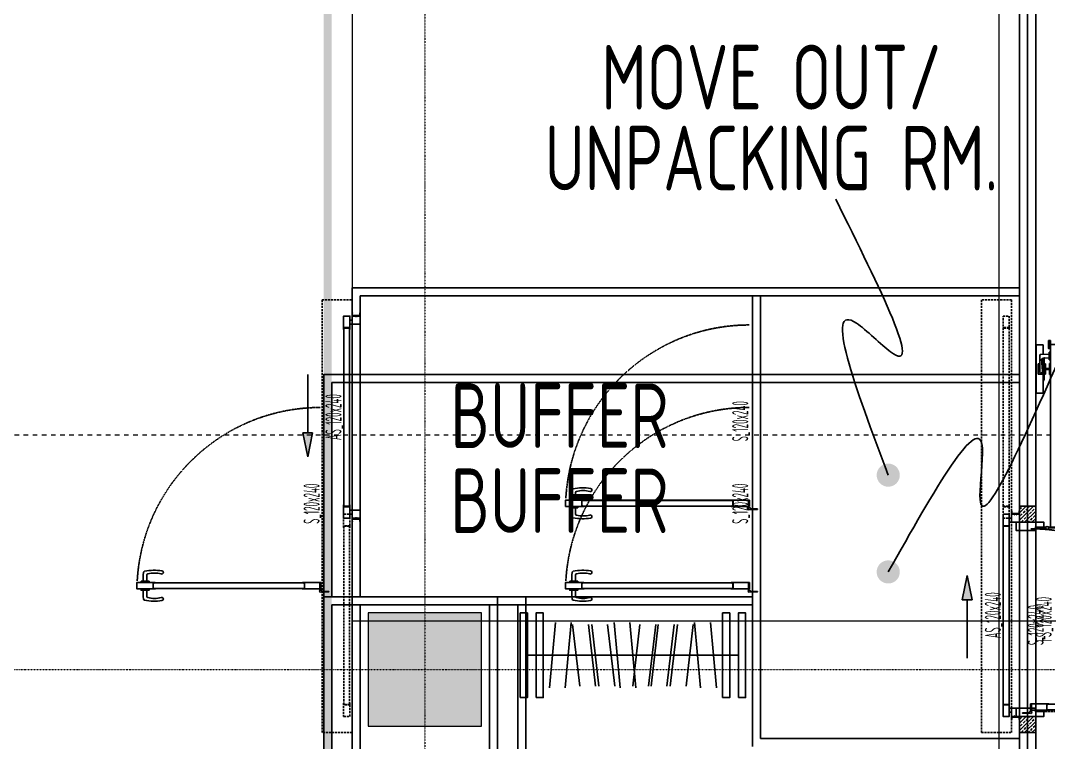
# Model space of a CAD drawing. Extents: x -76427 to 292734, y -42117 to 131250.
# Drawn here: x 232701 to 239054, y 74549 to 79012 of the extents above; entities that cross this region are included whole.
import ezdxf
from ezdxf.enums import TextEntityAlignment as Align

# ---------------------------------------------------------------- set-up
doc = ezdxf.new("R2010")
doc.units = 0
doc.header["$LTSCALE"] = 10
for name, pattern in [('H12PL1$0$HIDDEN', [0.4, 0.3, -0.1]), ('H12PL1$0$JJP_三點線', [0.9, 0.3, -0.15, 0, -0.15, 0, -0.15, 0, -0.15]), ('XFDP10$0$HIDDEN', [0.3, 0.2, -0.1]), ('XFDP10$0$HIDDEN2', [0.1875, 0.125, -0.0625]), ('XFM7P10ICA$0$H12PL1$0$JJP_三點線', [0.9, 0.3, -0.15, 0, -0.15, 0, -0.15, 0, -0.15]), ('XFM7P10ICA$0$H12PL1$0$TAI_虛線', [5.644, 2.822, -2.822]), ('XFM7P10ICA$0$XFDP15$0$HIDDEN', [0.3, 0.2, -0.1]), ('XFM7P10ICA$0$XFDP15$0$HIDDEN2', [0.1875, 0.125, -0.0625])]:
    doc.linetypes.add(name, pattern=pattern)
for name, color, linetype in [('H12PL1$0$A-OBJE-2D', 252, 'Continuous'), ('H12PL1$0$S-COL', 252, 'Continuous'), ('H12PL1$0$S-GRID', 252, 'Continuous'), ('XFDP10$0$A-CR-TXT', 2, 'Continuous'), ('XFDP10$0$A-Door (50K)', 2, 'Continuous'), ('XFDP10$0$A-txt-400', 2, 'Continuous'), ('XFDP10$0$A-W-D-Height Difference', 17, 'XFDP10$0$HIDDEN2'), ('XFDP10$0$A-W-P1S (50K)', 2, 'Continuous'), ('XFDP10$0$A-W-P2D (50K)', 2, 'Continuous'), ('XFDP10$0$A-W-P4S (50K)', 2, 'Continuous'), ('XFDP10$0$B-Eq pattern (Belong to quotation)', 2, 'Continuous'), ('XFM7P10ICA$0$H12PL1$0$A-TEXT-修改說明', 252, 'Continuous'), ('XFM7P10ICA$0$H12PL1$0$Hattch', 252, 'Continuous'), ('XFM7P10ICA$0$H12PL1$0$S-COL', 252, 'Continuous'), ('XFM7P10ICA$0$H12PL1$0$S-GRID', 252, 'Continuous'), ('XFM7P10ICA$0$XFDP15$0$A-CR-TXT', 2, 'Continuous'), ('XFM7P10ICA$0$XFDP15$0$A-Door (50K)', 2, 'Continuous'), ('XFM7P10ICA$0$XFDP15$0$A-Door-Col', 9, 'Continuous'), ('XFM7P10ICA$0$XFDP15$0$A-txt-400', 2, 'Continuous'), ('XFM7P10ICA$0$XFDP15$0$A-W-F2S (50K)', 2, 'Continuous'), ('XFM7P10ICA$0$XFDP15$0$A-W-P1S (50K)', 2, 'Continuous'), ('XFM7P10ICA$0$XFDP15$0$A-W-P2D (50K)', 2, 'Continuous'), ('XFM7P10ICA$0$XFDP15$0$B-Eq pattern (Belong to quotation)', 2, 'Continuous')]:
    doc.layers.add(name, color=color, linetype=linetype)
doc.styles.add('XFDP10$0$AA-TXT', font='isocp.shx', dxfattribs={"width": 0.8, "bigfont": 'china.shx'})
doc.styles.add('XFM7P10ICA$0$XFDP15$0$AA-TXT', font='isocp.shx', dxfattribs={"width": 0.8, "bigfont": 'china.shx'})
doc.styles.add('XFM7P10ICA$0$XFDP15$0$BB-TXT', font='arial.ttf', dxfattribs={"width": 0.8})

# ---------------------------------------------------------------- blocks, each defined once
blk = doc.blocks.new('XFM7P10ICA$0$XFDP15$0$GA2606')
blk.add_lwpolyline([(-13.2, 1), (-13.2, 0), (-15.7, 0), (-16, 0.3), (-16.3, 0), (-19.2, 0, -0.902738), (-19.3, 0.6), (-9.6, 2.6, 0.298217), (-8.7, 2), (-2.5, 2, 0.414214), (-1.5, 3), (-1.5, 18), (-2, 18), (-2, 19.8, -0.668179), (-1.7, 19.9), (0, 18.3), (0, 0), (-0.3, 0), (-2, 0)], format="xyb", close=True)
blk = doc.blocks.new('XFM7P10ICA$0$XFDP15$0$Door-120x000_AS')
at = {"ltscale": 5}
blk.add_hatch(color=256, dxfattribs=at).paths.add_polyline_path([(50.42, 32.86), (50.42, 26.86), (35.42, 29.86)])
for p, q in [((35.42, 29.86), (50.42, 32.86)), ((50.42, 32.86), (50.42, 26.86)), ((50.42, 26.86), (35.42, 29.86)), ((86.42, 29.86), (50.42, 29.86))]:
    blk.add_line(p, q)
at = {"color": 9, "linetype": 'XFM7P10ICA$0$XFDP15$0$HIDDEN2'}
blk.add_lwpolyline([(-135, 21), (132.5, 21), (132.5, 2.5), (-135, 2.5)], close=True, dxfattribs=at)
at = {"color": 1, "linetype": 'XFM7P10ICA$0$XFDP15$0$HIDDEN2'}
for points in [[(-124.97, 3.82), (-116.74, 3.82, 0.158507), (-116.72, 3.83), (-116.61, 3.91, 0.72636), (-116.63, 3.96), (-116.78, 3.96, 0.414214), (-116.8, 3.94, -0.414214), (-116.82, 3.92), (-117.53, 3.92, -0.414214), (-117.56, 3.95), (-117.56, 4.39, 0.414214), (-117.59, 4.42), (-117.63, 4.42, 0.414214), (-117.66, 4.39), (-117.66, 3.95, -0.414214), (-117.69, 3.92), (-117.85, 3.92, -0.414214), (-117.88, 3.95), (-117.88, 5.73), (-117.91, 5.76), (-117.88, 5.79), (-117.88, 7.57, -0.414214), (-117.85, 7.6), (-117.69, 7.6, -0.414214), (-117.66, 7.57), (-117.66, 7.13, 0.414214), (-117.63, 7.1), (-117.59, 7.1, 0.414214), (-117.56, 7.13), (-117.56, 7.57, -0.414214), (-117.53, 7.6), (-116.82, 7.6, -0.414214), (-116.8, 7.58), (-116.8, 7.58, 0.414214), (-116.78, 7.56), (-116.63, 7.56, 0.72636), (-116.61, 7.61), (-116.72, 7.69, 0.158507), (-116.74, 7.7), (-124.97, 7.7, 0.414214), (-125, 7.67), (-125, 3.85, 0.414214)], [(-0.03, 3.82), (-8.26, 3.82, -0.158507), (-8.28, 3.83), (-8.39, 3.91, -0.72636), (-8.37, 3.96), (-8.22, 3.96, -0.414214), (-8.2, 3.94, 0.414214), (-8.18, 3.92), (-7.47, 3.92, 0.414214), (-7.44, 3.95), (-7.44, 4.39, -0.414214), (-7.41, 4.42), (-7.37, 4.42, -0.414214), (-7.34, 4.39), (-7.34, 3.95, 0.414214), (-7.31, 3.92), (-7.15, 3.92, 0.414214), (-7.12, 3.95), (-7.12, 5.73), (-7.09, 5.76), (-7.12, 5.79), (-7.12, 7.57, 0.414214), (-7.15, 7.6), (-7.31, 7.6, 0.414214), (-7.34, 7.57), (-7.34, 7.13, -0.414214), (-7.37, 7.1), (-7.41, 7.1, -0.414214), (-7.44, 7.13), (-7.44, 7.57, 0.414214), (-7.47, 7.6), (-8.18, 7.6, 0.414214), (-8.2, 7.58), (-8.2, 7.58, -0.414214), (-8.22, 7.56), (-8.37, 7.56, -0.72636), (-8.39, 7.61), (-8.28, 7.69, -0.158507), (-8.26, 7.7), (-0.03, 7.7, -0.414214), (0, 7.67), (0, 3.85, -0.414214)]]:
    blk.add_lwpolyline(points, format="xyb", close=True, dxfattribs=at)
blk.add_lwpolyline([(-117.56, 3.98), (-117.56, 7.55), (-7.44, 7.55), (-7.44, 3.98)], close=True, dxfattribs=at)
for points in [[(-2.47, 3.82), (5.76, 3.82, 0.158507), (5.78, 3.83), (5.89, 3.91, 0.72636), (5.87, 3.96), (5.72, 3.96, 0.414214), (5.7, 3.94, -0.414214), (5.68, 3.92), (4.97, 3.92, -0.414214), (4.94, 3.95), (4.94, 4.39, 0.414214), (4.91, 4.42), (4.87, 4.42, 0.414214), (4.84, 4.39), (4.84, 3.95, -0.414214), (4.81, 3.92), (4.65, 3.92, -0.414214), (4.62, 3.95), (4.62, 5.73), (4.59, 5.76), (4.62, 5.79), (4.62, 7.57, -0.414214), (4.65, 7.6), (4.81, 7.6, -0.414214), (4.84, 7.57), (4.84, 7.13, 0.414214), (4.87, 7.1), (4.91, 7.1, 0.414214), (4.94, 7.13), (4.94, 7.57, -0.414214), (4.97, 7.6), (5.68, 7.6, -0.414214), (5.7, 7.58), (5.7, 7.58, 0.414214), (5.72, 7.56), (5.87, 7.56, 0.72636), (5.89, 7.61), (5.78, 7.69, 0.158507), (5.76, 7.7), (-2.47, 7.7, 0.414214), (-2.5, 7.67), (-2.5, 3.85, 0.414214)], [(122.47, 3.82), (114.24, 3.82, -0.158507), (114.22, 3.83), (114.11, 3.91, -0.72636), (114.13, 3.96), (114.28, 3.96, -0.414214), (114.3, 3.94, 0.414214), (114.32, 3.92), (115.03, 3.92, 0.414214), (115.06, 3.95), (115.06, 4.39, -0.414214), (115.09, 4.42), (115.13, 4.42, -0.414214), (115.16, 4.39), (115.16, 3.95, 0.414214), (115.19, 3.92), (115.35, 3.92, 0.414214), (115.38, 3.95), (115.38, 5.73), (115.41, 5.76), (115.38, 5.79), (115.38, 7.57, 0.414214), (115.35, 7.6), (115.19, 7.6, 0.414214), (115.16, 7.57), (115.16, 7.13, -0.414214), (115.13, 7.1), (115.09, 7.1, -0.414214), (115.06, 7.13), (115.06, 7.57, 0.414214), (115.03, 7.6), (114.32, 7.6, 0.414214), (114.3, 7.58), (114.3, 7.58, -0.414214), (114.28, 7.56), (114.13, 7.56, -0.72636), (114.11, 7.61), (114.22, 7.69, -0.158507), (114.24, 7.7), (122.47, 7.7, -0.414214), (122.5, 7.67), (122.5, 3.85, -0.414214)], [(-2.3, -0.53, 0.070096), (-2.29, -0.53, 0.334236), (-2.2, -0.54, 0.795363), (-2.25, -0.35), (-2.56, -0.35, -0.414214), (-2.66, -0.25), (-2.66, 0.25, -0.414214), (-2.56, 0.35), (-2.25, 0.35, 0.795363), (-2.2, 0.54, 0.334236), (-2.29, 0.53, 0.070096), (-2.3, 0.53, 0.06212), (-2.3, 0.53, -0.357966), (-2.34, 0.5, -0.114149), (-2.34, 0.5), (-2.47, 0.58, 0.520559), (-2.48, 0.57, -0.09816), (-2.49, 0.55, -0.704497), (-2.56, 0.57, 0.231019), (-2.68, 0.76, -0.259663), (-2.72, 0.83), (-2.72, 1.54, 0.250846), (-2.66, 1.61, 0.148829), (-2.66, 1.64), (-2.77, 1.93, 0.835879), (-2.96, 1.9), (-2.96, -1.9, 0.835879), (-2.77, -1.93), (-2.66, -1.64, 0.148829), (-2.66, -1.61, 0.250846), (-2.72, -1.54), (-2.72, -0.83, -0.259663), (-2.68, -0.76, 0.231019), (-2.56, -0.57, -0.704497), (-2.49, -0.55, -0.09816), (-2.48, -0.57, 0.520559), (-2.47, -0.58), (-2.34, -0.5, -0.114149), (-2.34, -0.5, -0.357966), (-2.3, -0.53, 0.06212)], [(122.3, -0.53, -0.070096), (122.29, -0.53, -0.334236), (122.2, -0.54, -0.795363), (122.25, -0.35), (122.56, -0.35, 0.414214), (122.66, -0.25), (122.66, 0.25, 0.414214), (122.56, 0.35), (122.25, 0.35, -0.795363), (122.2, 0.54, -0.334236), (122.29, 0.53, -0.070096), (122.3, 0.53, -0.06212), (122.3, 0.53, 0.357966), (122.34, 0.5, 0.114149), (122.34, 0.5), (122.47, 0.58, -0.520559), (122.48, 0.57, 0.09816), (122.49, 0.55, 0.704497), (122.56, 0.57, -0.231019), (122.68, 0.76, 0.259663), (122.72, 0.83), (122.72, 1.54, -0.250846), (122.66, 1.61, -0.148829), (122.66, 1.64), (122.77, 1.93, -0.835879), (122.96, 1.9), (122.96, -1.9, -0.835879), (122.77, -1.93), (122.66, -1.64, -0.148829), (122.66, -1.61, -0.250846), (122.72, -1.54), (122.72, -0.83, 0.259663), (122.68, -0.76, -0.231019), (122.56, -0.57, 0.704497), (122.49, -0.55, 0.09816), (122.48, -0.57, -0.520559), (122.47, -0.58), (122.34, -0.5, 0.114149), (122.34, -0.5, 0.357966), (122.3, -0.53, -0.06212)]]:
    blk.add_lwpolyline(points, format="xyb", close=True)
for points in [[(4.94, 3.98), (4.94, 7.55), (115.06, 7.55), (115.06, 3.98)], [(-2.5, 2.5), (2.5, 2.5), (2.5, -2.5), (-2.5, -2.5)], [(122.5, 2.5), (117.5, 2.5), (117.5, -2.5), (122.5, -2.5)]]:
    blk.add_lwpolyline(points, close=True)
at = {"ltscale": 5}
for points in [[(2.5, 2.5), (0.03, 2.5), (0.03, 3.82), (2.5, 3.82)], [(117.5, 2.5), (119.97, 2.5), (119.97, 3.82), (117.5, 3.82)]]:
    blk.add_lwpolyline(points, close=True, dxfattribs=at)
at = {"yscale": 0.09999999999990905}
for p, xscale, zscale, rotation in [((-2.5, 2.5), 0.09999999999990905, 0.09999999999990905, 90), ((122.5, 2.5), -0.09999999999990905, 0.1, 270), ((-2.5, -2.5), -0.09999999999990905, 0.1, 90), ((122.5, -2.5), 0.09999999999990905, 0.09999999999990905, 270)]:
    blk.add_blockref('XFM7P10ICA$0$XFDP15$0$GA2606', p, dxfattribs=dict(at, xscale=xscale, zscale=zscale, rotation=rotation))
at = {"color": 9, "style": 'XFM7P10ICA$0$XFDP15$0$AA-TXT', "width": 0.45}
blk.add_attdef('120x240', text='', height=10, dxfattribs=at).set_placement((60, 14.43), align=Align.MIDDLE)
blk = doc.blocks.new('XFM7P10ICA$0$XFDP15$0$GAD2205')
blk.add_lwpolyline([(0, 0.9), (-0.3, 1.2), (-18.1, 1.2, -0.414214), (-18.4, 1.5), (-18.4, 3.1, -0.414214), (-18.1, 3.4), (-13.7, 3.4, 0.414214), (-13.4, 3.7), (-13.4, 4.1, 0.414214), (-13.7, 4.4), (-18.1, 4.4, -0.414214), (-18.4, 4.7), (-18.4, 11.8, -0.414214), (-18.2, 12), (-18.2, 12, 0.414214), (-18, 12.2), (-18, 13.7, 0.72636), (-18.5, 13.9), (-19.3, 12.8, 0.158507), (-19.4, 12.6), (-19.4, 0.3, 0.414214), (-19.1, 0), (19.1, 0, 0.414214), (19.4, 0.3), (19.4, 12.6, 0.158507), (19.3, 12.8), (18.5, 13.9, 0.72636), (18, 13.7), (18, 12.2, 0.414214), (18.2, 12, -0.414214), (18.4, 11.8), (18.4, 4.7, -0.414214), (18.1, 4.4), (13.7, 4.4, 0.414214), (13.4, 4.1), (13.4, 3.7, 0.414214), (13.7, 3.4), (18.1, 3.4, -0.414214), (18.4, 3.1), (18.4, 1.5, -0.414214), (18.1, 1.2), (0.3, 1.2)], format="xyb", close=True)
blk = doc.blocks.new('XFM7P10ICA$0$XFDP15$0$Door-S120')
for p, q in [((8.79, 110.44), (8.79, 115.34)), ((8.79, 115.34), (9.59, 115.34)), ((9.59, 115.34), (9.59, 110.44)), ((9.59, 110.44), (8.79, 110.44)), ((9.59, 113.99), (13.59, 113.99)), ((13.54, 111.79), (9.59, 111.79)), ((13.59, 113.99), (14.97, 113.93))]:
    blk.add_line(p, q)
blk.add_lwpolyline([(4.79, 110.44), (4.79, 115.34), (3.99, 115.34), (3.99, 110.44)], close=True)
at = {"ltscale": 5}
for points in [[(8.79, 107.84), (8.79, 117.94), (4.79, 117.94), (4.79, 107.84)], [(5.05, 107.5), (5.05, 14.78), (4.99, 14.78), (4.99, 107.5)], [(8.59, 14.78), (8.53, 14.78), (8.53, 107.5), (8.59, 107.5)], [(8.79, 4.34), (8.79, 14.44), (4.79, 14.44), (4.79, 4.34)]]:
    blk.add_lwpolyline(points, close=True, dxfattribs=at)
blk.add_lwpolyline([(3.99, 113.99), (-0.01, 113.99), (-1.4, 113.93, 0.327495), (-2.19, 113.24, 0.089847), (-2.41, 102.51, 1.144881), (-0.48, 102.95, -0.137079), (-0.49, 111.27, -0.349357), (0.03, 111.79), (3.99, 111.79)], format="xyb")
blk.add_lwpolyline([(4.85, 107.91), (4.85, 106.68, 0.158507), (4.85, 106.66), (4.93, 106.55, 0.72636), (4.99, 106.57), (4.99, 106.72, 0.414214), (4.97, 106.74, -0.414214), (4.95, 106.76), (4.95, 107.47, -0.414214), (4.98, 107.5), (5.42, 107.5, 0.414214), (5.45, 107.53), (5.45, 107.57, 0.414214), (5.42, 107.6), (4.98, 107.6, -0.414214), (4.95, 107.63), (4.95, 107.79, -0.414214), (4.98, 107.82), (6.76, 107.82), (6.79, 107.85), (6.82, 107.82), (8.6, 107.82, -0.414214), (8.63, 107.79), (8.63, 107.63, -0.414214), (8.6, 107.6), (8.16, 107.6, 0.414214), (8.13, 107.57), (8.13, 107.53, 0.414214), (8.16, 107.5), (8.6, 107.5, -0.414214), (8.63, 107.47), (8.63, 106.76, -0.414214), (8.61, 106.74), (8.61, 106.74, 0.414214), (8.59, 106.72), (8.59, 106.57, 0.72636), (8.64, 106.55), (8.72, 106.66, 0.158507), (8.73, 106.68), (8.73, 107.91, 0.414214), (8.7, 107.94), (4.88, 107.94, 0.414214)], format="xyb", close=True, dxfattribs=at)
at = {"ltscale": 500}
for points in [[(3.25, -0.65), (3.25, 3.85), (3, 3.85), (3, -0.65)], [(8.49, 4.84), (3.99, 4.84), (3.99, 4.59), (8.49, 4.59)]]:
    blk.add_lwpolyline(points, close=True, dxfattribs=at)
at = {"linetype": 'XFM7P10ICA$0$XFDP15$0$HIDDEN', "ltscale": 0.1}
blk.add_arc((3.45, 4.39), 113.55, 0, 86.75942, dxfattribs=at)
at = {"extrusion": (0, 0, -1)}
for centre, major_axis, start_param, end_param in [((13.47, 111.2), (-0.417, 0.417), 0.901482, 2.245889), ((-0.83, 107.12), (10.93, 10.93), 0.51383, 1.058752), ((14.9, 113.05), (-0.624, 0.624), 0.866962, 2.13291), ((-13.75, 107.26), (21.29, 21.29), 0.585307, 0.943734), ((14.99, 102.6), (0.707, 0.707), 0.872811, 4.284184)]:
    blk.add_ellipse(centre, major_axis=major_axis, ratio=1, start_param=start_param, end_param=end_param, dxfattribs=at)
at = {"ltscale": 500, "extrusion": (0, 0, -1)}
blk.add_ellipse((3.45, 4.39), major_axis=(-0.495, 0.495), ratio=1, start_param=5.497787, end_param=11.780972, dxfattribs=at)
at = {"ltscale": 5, "xscale": 0.1000000000058208, "yscale": 0.1000000000058208, "zscale": 0.1000000000058208}
blk.add_blockref('XFM7P10ICA$0$XFDP15$0$GAD2205', (6.79, 14.34), dxfattribs=at)
at = {"color": 9, "style": 'XFM7P10ICA$0$XFDP15$0$AA-TXT', "width": 0.45}
blk.add_attdef('120X240', text='', height=10, dxfattribs=at).set_placement((57.5, 10), align=Align.MIDDLE_CENTER)
blk = doc.blocks.new('XFM7P10ICA$0$XFDP15$0$Door-120F(180)')
at = {"layer": 'XFM7P10ICA$0$XFDP15$0$A-Door-Col'}
h = blk.add_hatch(dxfattribs=at)
h.set_pattern_fill('ANSI33', color=256, scale=0.5, style=0)
h.set_pattern_definition([(315, (18194.999, 11332.5992), (-2.24506403, -2.24506403), []), (315, (18197.244, 11332.5992), (-2.24506403, -2.24506403), [1.5875, -0.79375])])
h.paths.add_polyline_path([(-10, 5.1), (0, 5.1), (0, -4.9), (-10, -4.9)])
h = blk.add_hatch(dxfattribs=at)
h.set_pattern_fill('ANSI33', color=256, scale=0.5, style=0)
h.set_pattern_definition([(315, (18324.999, 11332.6002), (-2.24506403, -2.24506403), []), (315, (18327.244, 11332.6002), (-2.24506403, -2.24506403), [1.5875, -0.79375])])
h.paths.add_polyline_path([(120, 5.1), (130, 5.1), (130, -4.9), (120, -4.9)])
at = {"lineweight": -3}
for p, q in [((-103.33, 25.68), (-92.74, 25.68)), ((-105.19, 19.98), (-100.39, 19.98)), ((-105.19, 19.18), (-105.19, 19.98)), ((-105.19, 19.18), (-100.39, 19.18)), ((-104.04, 19.98), (-103.83, 25.18)), ((-101.54, 19.98), (-101.6, 23.8)), ((-100.78, 24.6), (-93.47, 24.05)), ((-100.39, 19.18), (-100.39, 19.98)), ((-112.23, 13.92), (-112.39, 13.92)), ((-112.39, 13.92), (-112.39, 13.18)), ((-112.23, 13.92), (-112.23, 13.18)), ((-107.64, 14.08), (-112.14, 14.08)), ((-112.14, 13.18), (-112.14, 14.08)), ((-107.64, 13.18), (-107.64, 14.08)), ((-107.55, 13.92), (-107.39, 13.92)), ((-107.55, 13.92), (-107.55, 13.18)), ((-107.39, 13.92), (-107.39, 13.18)), ((-105.19, 14.18), (-100.39, 14.18)), ((-105.19, 14.18), (-105.19, 13.38)), ((-104.04, 13.38), (-103.83, 8.18)), ((-101.54, 13.38), (-101.6, 10.66)), ((-100.39, 14.18), (-100.39, 13.38)), ((-91.34, 14.18), (-98.24, 14.18)), ((-98.24, 14.18), (-98.24, 13.56)), ((-91.34, 13.56), (-98.24, 13.56)), ((-95.13, 10.5), (-95.13, 13.56)), ((-94.43, 10.5), (-94.43, 13.56)), ((-91.34, 14.18), (-91.34, 13.56)), ((3, 17.89), (3, 12.92)), ((3, 17.89), (3.37, 17.89)), ((3.37, 17.89), (3.37, 13.08)), ((-103.89, 9.68), (-109.79, 9.68)), ((-109.79, 5.44), (-109.79, 9.68)), ((-103.33, 7.68), (-92.74, 7.68)), ((-101.25, 10.28), (-101.56, 10.1)), ((-87.29, 9.68), (-101.44, 9.68)), ((-79.79, 9.68), (-101.44, 9.68)), ((-88.32, 10.28), (-101.25, 10.28)), ((-100.78, 8.76), (-93.47, 9.31)), ((-97.99, 8.97), (-97.99, 11.2)), ((-91.59, 11.2), (-97.99, 11.2)), ((-97.99, 6.6), (-97.99, 7.68)), ((-91.59, 6.6), (-97.99, 6.6)), ((-95.13, 10.5), (-94.43, 10.5)), ((-91.59, 6.6), (-91.59, 11.2)), ((-88.32, 10.28), (-87.29, 9.68)), ((-79.79, 5.44), (-79.79, 9.68)), ((3, 6.49), (3, 11.46)), ((3.37, 6.49), (3, 6.49)), ((3.37, 6.49), (3.37, 11.3)), ((-79.79, 5.44), (-109.79, 5.44))]:
    blk.add_line(p, q, dxfattribs=at)
at = {"linetype": 'Continuous', "lineweight": -3, "ltscale": 10}
for p, q in [((-107.55, 13.18), (-112.23, 13.18)), ((-107.55, 13.02), (-112.23, 13.02)), ((-105.19, 13.38), (-100.39, 13.38))]:
    blk.add_line(p, q, dxfattribs=at)
at = {"linetype": 'XFM7P10ICA$0$XFDP15$0$HIDDEN2', "lineweight": -3, "ltscale": 0.1}
for p, q in [((3.67, 6.49), (3.67, 11.3)), ((4.04, 6.49), (3.67, 6.49)), ((4.04, 6.49), (4.04, 11.46))]:
    blk.add_line(p, q, dxfattribs=at)
at = {"lineweight": -3}
for points in [[(3, 19.18), (-109.96, 19.18), (-109.96, 14.18), (3, 14.18)], [(-112.39, 14.18), (-112.39, 14.08), (-107.39, 14.08), (-107.39, 14.18)]]:
    blk.add_lwpolyline(points, close=True, dxfattribs=at)
for points in [[(0, -4.9), (0, -7), (5, -7), (5, 4.9), (3, 4.9), (3, 10.2), (0, 10.2), (0, 5.1)], [(120, -4.9), (120, -7), (115, -7), (115, 4.9), (117, 4.9), (117, 10.2), (120, 10.2), (120, 5.1)]]:
    blk.add_lwpolyline(points, dxfattribs=at)
blk.add_circle((3.52, 12.19), 0.9, dxfattribs=at)
at = {"linetype": 'XFM7P10ICA$0$XFDP15$0$HIDDEN2', "lineweight": -3, "ltscale": 0.5}
blk.add_arc((3.52, 12.19), 113.5, 359.11531, 176.06436, dxfattribs=at)
at = {"lineweight": -3}
for centre, radius, start, end in [((-103.33, 25.18), 0.5, 90, 180), ((-92.74, 25.18), 0.5, 3.21968, 90), ((-100.8, 23.8), 0.8, 88.27719, 180), ((-93.44, 25.25), 1.2, 268.27719, 357.92186), ((-103.33, 8.18), 0.5, 180, 270), ((-99.28, 10.54), 2.33, 177.04598, 229.85582), ((-93.44, 8.11), 1.2, 2.07814, 91.72281), ((-92.74, 8.18), 0.5, 270, 356.78032)]:
    blk.add_arc(centre, radius, start, end, dxfattribs=at)
at = {"linetype": 'Continuous', "lineweight": -3, "ltscale": 10}
for centre, start, end in [((-112.23, 13.18), 180, 270), ((-107.55, 13.18), 270, 0)]:
    blk.add_arc(centre, 0.16, start, end, dxfattribs=at)
at = {"layer": 'XFM7P10ICA$0$XFDP15$0$A-Door-Col'}
for points in [[(-10, 5.1), (0, 5.1), (0, -4.9), (-10, -4.9)], [(120, 5.1), (130, 5.1), (130, -4.9), (120, -4.9)]]:
    blk.add_lwpolyline(points, close=True, dxfattribs=at)
at = {"color": 9, "style": 'XFM7P10ICA$0$XFDP15$0$AA-TXT', "width": 0.45}
blk.add_attdef('120X240(F)', text='', height=10, dxfattribs=at).set_placement((60, 10.5), align=Align.MIDDLE)
at = {"color": 9, "style": 'XFM7P10ICA$0$XFDP15$0$BB-TXT', "width": 0.8}
for p in [(-20.04, 8.35), (120, 8.35)]:
    blk.add_attdef('口_100X100', text='', height=3, dxfattribs=at).set_placement(p, align=Align.MIDDLE_LEFT)
blk = doc.blocks.new('XFM7P10ICA$0$XFDP15')
at = {"layer": 'XFM7P10ICA$0$XFDP15$0$A-txt-400', "const_width": 71.4, "elevation": 0}
blk.add_lwpolyline([(238046.5, 76232.8, -1), (238081.3, 76170.4, -1)], format="xyb", close=True, dxfattribs=at)
at = {"layer": 'XFM7P10ICA$0$XFDP15$0$A-txt-400'}
blk.add_spline([(238063.9, 76201.6, 0), (237868.3, 77140.9, 0), (238078.2, 76963.4, 0), (237739, 77907.6, 0)], degree=3, dxfattribs=at)
at = {"layer": 'XFM7P10ICA$0$XFDP15$0$A-W-F2S (50K)'}
for p, q in [((238875.4, 89450, 0), (238875.4, 71719, 0)), ((238975.4, 89450, 0), (238975.4, 71619, 0))]:
    blk.add_line(p, q, dxfattribs=at)
at = {"layer": 'XFM7P10ICA$0$XFDP15$0$A-W-P1S (50K)'}
for p, q in [((234750, 75450, 0), (234750, 74425, 0)), ((234750, 75450, 0), (235650, 75450, 0)), ((235650, 75450, 0), (235650, 72500.5, 0)), ((234800, 75400, 0), (234800, 74375, 0)), ((234800, 75400, 0), (235600, 75400, 0)), ((235600, 75400, 0), (235600, 72450.5, 0))]:
    blk.add_line(p, q, dxfattribs=at)
at = {"layer": 'XFM7P10ICA$0$XFDP15$0$A-W-P2D (50K)'}
for p, q in [((238875.4, 77359.5, 0), (234750, 77359.5, 0)), ((234750, 75450, 0), (234750, 77359.5, 0)), ((238875.4, 77309.5, 0), (234800, 77309.5, 0)), ((234800, 75450), (234800, 77309.5)), ((237224, 74523, 0), (237224, 77309.5, 0)), ((237274, 74573, 0), (237274, 77309.5, 0)), ((237224, 75450, 0), (235650, 75450)), ((237224, 75400, 0), (235650, 75400, 0)), ((238875.4, 74573, 0), (237274, 74573, 0))]:
    blk.add_line(p, q, dxfattribs=at)
at = {"layer": 'XFM7P10ICA$0$XFDP15$0$B-Eq pattern (Belong to quotation)'}
for p, q in [((236006.8, 75289.7, 0), (235969.9, 74886.2, 0)), ((236369.2, 75289.7, 0), (236406.2, 74886.2, 0)), ((236867.2, 75289.7, 0), (236904.1, 74886.2, 0)), ((236157, 74897.3, 0), (236112.8, 75278.7, 0)), ((236275.7, 74897.3, 0), (236231.5, 75278.7, 0)), ((236484.8, 74897.3, 0), (236529, 75278.7, 0)), ((236598.3, 74897.3, 0), (236642.5, 75278.7, 0)), ((236717, 74897.3, 0), (236761.2, 75278.7, 0)), ((235833.7, 75088, 0), (237040.3, 75088, 0))]:
    blk.add_line(p, q, dxfattribs=at)
at = {"layer": 'XFM7P10ICA$0$XFDP15$0$B-Eq pattern (Belong to quotation)', "elevation": 0}
for points in [[(235789.3, 74825.9), (235833.7, 74825.9), (235833.7, 75350), (235789.3, 75350)], [(237040.3, 74825.9), (237084.7, 74825.9), (237084.7, 75350), (237040.3, 75350)]]:
    blk.add_lwpolyline(points, close=True, dxfattribs=at)
at = {"layer": 'XFM7P10ICA$0$XFDP15$0$A-Door (50K)'}
ref = blk.add_blockref('XFM7P10ICA$0$XFDP15$0$Door-120x000_AS', (234775, 75960, 0), dxfattribs=dict(at, xscale=10, yscale=10, zscale=10, rotation=90.00000000000001))
ref.add_attrib('120x240', 'AS_120x240', dxfattribs={"layer": '0', "color": 9, "height": 100, "rotation": 90, "style": 'XFM7P10ICA$0$XFDP15$0$AA-TXT', "width": 0.45}).set_placement((234639.7, 76560, 0), align=Align.MIDDLE)
ref = blk.add_blockref('XFM7P10ICA$0$XFDP15$0$Door-120x000_AS', (238850.4, 75935, 0), dxfattribs=dict(at, xscale=-10, yscale=10, zscale=10, rotation=90))
ref.add_attrib('120x240', 'AS_120x240', dxfattribs={"layer": '0', "color": 9, "height": 100, "rotation": 90, "style": 'XFM7P10ICA$0$XFDP15$0$AA-TXT', "width": 0.45}).set_placement((238715.1, 75335, 0), align=Align.MIDDLE)
at = {"layer": 'XFM7P10ICA$0$XFDP15$0$A-Door (50K)', "xscale": 10, "yscale": 10, "zscale": 10, "rotation": 89.99999999999999}
blk.add_blockref('XFM7P10ICA$0$XFDP15$0$Door-S120', (237249, 75960), dxfattribs=at).add_auto_attribs({'120X240': 'S_120x240'})
at = {"layer": 'XFM7P10ICA$0$XFDP15$0$A-Door (50K)'}
ref = blk.add_blockref('XFM7P10ICA$0$XFDP15$0$Door-120F(180)', (238924.4, 75910, 0), dxfattribs=dict(at, xscale=10, yscale=10, zscale=10, rotation=270))
ref.add_attrib('120X240(F)', 'FS_120x240', dxfattribs={"layer": '0', "color": 9, "height": 100, "rotation": 270, "style": 'XFM7P10ICA$0$XFDP15$0$AA-TXT', "text_generation_flag": 6, "width": 0.45}).set_placement((239029.4, 75310, 0), align=Align.MIDDLE)
at = {"layer": 'XFM7P10ICA$0$XFDP15$0$A-CR-TXT', "style": 'XFM7P10ICA$0$XFDP15$0$AA-TXT', "width": 0.8}
for s, p in [('MOVE OUT/', (237342.2, 78461.9, 0)), ('UNPACKING RM.', (237342.2, 77961.9, 0))]:
    blk.add_text(s, height=400, dxfattribs=at).set_placement(p, align=Align.CENTER)
blk.add_text('BUFFER', height=400, dxfattribs=at).set_placement((236032.5, 76569.9, 0), align=Align.MIDDLE)
blk = doc.blocks.new('XFM7P10ICA$0$H12PL1')
at = {"layer": 'XFM7P10ICA$0$H12PL1$0$Hattch', "linetype": 'Continuous', "lineweight": 0}
blk.add_hatch(color=256, dxfattribs=at).paths.add_polyline_path([(234850, 74650), (235550, 74650), (235550, 75350), (234850, 75350)])
at = {"layer": 'XFM7P10ICA$0$H12PL1$0$A-TEXT-修改說明', "linetype": 'XFM7P10ICA$0$H12PL1$0$TAI_虛線', "lineweight": 0}
blk.add_lwpolyline([(199590, 76450), (245150, 76450), (245150, 54400), (190750, 54400), (190750, 92330), (199590, 92330)], close=True, dxfattribs=at)
at = {"layer": 'XFM7P10ICA$0$H12PL1$0$A-TEXT-修改說明', "lineweight": 0}
blk.add_lwpolyline([(192900, 59650), (240400, 59650), (240400, 72550), (238750, 72550), (238750, 89450)], dxfattribs=at)
at = {"layer": 'XFM7P10ICA$0$H12PL1$0$S-COL', "lineweight": 0, "flags": 128}
blk.add_lwpolyline([(234850, 74650), (235550, 74650), (235550, 75350), (234850, 75350)], close=True, dxfattribs=at)
at = {"layer": 'XFM7P10ICA$0$H12PL1$0$S-GRID', "linetype": 'XFM7P10ICA$0$H12PL1$0$JJP_三點線', "lineweight": 0}
for p, q in [((235200, 128250), (235200, -28000)), ((-29000, 75000), (289600, 75000))]:
    blk.add_line(p, q, dxfattribs=at)
blk.add_blockref('XFM7P10ICA$0$XFDP15', (0, 0))
blk = doc.blocks.new('XFM7P10ICA')
blk.add_blockref('XFM7P10ICA$0$H12PL1', (0, 0))
blk = doc.blocks.new('XFDP10$0$GAD2205')
blk.add_lwpolyline([(0, 0.9), (-0.3, 1.2), (-18.1, 1.2, -0.414214), (-18.4, 1.5), (-18.4, 3.1, -0.414214), (-18.1, 3.4), (-13.7, 3.4, 0.414214), (-13.4, 3.7), (-13.4, 4.1, 0.414214), (-13.7, 4.4), (-18.1, 4.4, -0.414214), (-18.4, 4.7), (-18.4, 11.8, -0.414214), (-18.2, 12), (-18.2, 12, 0.414214), (-18, 12.2), (-18, 13.7, 0.72636), (-18.5, 13.9), (-19.3, 12.8, 0.158507), (-19.4, 12.6), (-19.4, 0.3, 0.414214), (-19.1, 0), (19.1, 0, 0.414214), (19.4, 0.3), (19.4, 12.6, 0.158507), (19.3, 12.8), (18.5, 13.9, 0.72636), (18, 13.7), (18, 12.2, 0.414214), (18.2, 12, -0.414214), (18.4, 11.8), (18.4, 4.7, -0.414214), (18.1, 4.4), (13.7, 4.4, 0.414214), (13.4, 4.1), (13.4, 3.7, 0.414214), (13.7, 3.4), (18.1, 3.4, -0.414214), (18.4, 3.1), (18.4, 1.5, -0.414214), (18.1, 1.2), (0.3, 1.2)], format="xyb", close=True)
blk = doc.blocks.new('XFDP10$0$Door-S120')
for p, q in [((8.79, 110.44), (8.79, 115.34)), ((8.79, 115.34), (9.59, 115.34)), ((9.59, 115.34), (9.59, 110.44)), ((9.59, 110.44), (8.79, 110.44)), ((9.59, 113.99), (13.59, 113.99)), ((13.54, 111.79), (9.59, 111.79)), ((13.59, 113.99), (14.97, 113.93))]:
    blk.add_line(p, q)
blk.add_lwpolyline([(4.79, 110.44), (4.79, 115.34), (3.99, 115.34), (3.99, 110.44)], close=True)
at = {"ltscale": 5}
for points in [[(8.79, 107.84), (8.79, 117.94), (4.79, 117.94), (4.79, 107.84)], [(5.05, 107.5), (5.05, 14.78), (4.99, 14.78), (4.99, 107.5)], [(8.59, 14.78), (8.53, 14.78), (8.53, 107.5), (8.59, 107.5)], [(8.79, 4.34), (8.79, 14.44), (4.79, 14.44), (4.79, 4.34)]]:
    blk.add_lwpolyline(points, close=True, dxfattribs=at)
blk.add_lwpolyline([(3.99, 113.99), (-0.01, 113.99), (-1.4, 113.93, 0.327495), (-2.19, 113.24, 0.089847), (-2.41, 102.51, 1.144881), (-0.48, 102.95, -0.137079), (-0.49, 111.27, -0.349357), (0.03, 111.79), (3.99, 111.79)], format="xyb")
blk.add_lwpolyline([(4.85, 107.91), (4.85, 106.68, 0.158507), (4.85, 106.66), (4.93, 106.55, 0.72636), (4.99, 106.57), (4.99, 106.72, 0.414214), (4.97, 106.74, -0.414214), (4.95, 106.76), (4.95, 107.47, -0.414214), (4.98, 107.5), (5.42, 107.5, 0.414214), (5.45, 107.53), (5.45, 107.57, 0.414214), (5.42, 107.6), (4.98, 107.6, -0.414214), (4.95, 107.63), (4.95, 107.79, -0.414214), (4.98, 107.82), (6.76, 107.82), (6.79, 107.85), (6.82, 107.82), (8.6, 107.82, -0.414214), (8.63, 107.79), (8.63, 107.63, -0.414214), (8.6, 107.6), (8.16, 107.6, 0.414214), (8.13, 107.57), (8.13, 107.53, 0.414214), (8.16, 107.5), (8.6, 107.5, -0.414214), (8.63, 107.47), (8.63, 106.76, -0.414214), (8.61, 106.74), (8.61, 106.74, 0.414214), (8.59, 106.72), (8.59, 106.57, 0.72636), (8.64, 106.55), (8.72, 106.66, 0.158507), (8.73, 106.68), (8.73, 107.91, 0.414214), (8.7, 107.94), (4.88, 107.94, 0.414214)], format="xyb", close=True, dxfattribs=at)
at = {"ltscale": 500}
for points in [[(3.25, -0.65), (3.25, 3.85), (3, 3.85), (3, -0.65)], [(8.49, 4.84), (3.99, 4.84), (3.99, 4.59), (8.49, 4.59)]]:
    blk.add_lwpolyline(points, close=True, dxfattribs=at)
at = {"linetype": 'XFDP10$0$HIDDEN', "ltscale": 0.1}
blk.add_arc((3.45, 4.39), 113.55, 0, 86.75942, dxfattribs=at)
at = {"extrusion": (0, 0, -1)}
for centre, major_axis, start_param, end_param in [((13.47, 111.2), (-0.417, 0.417), 0.901482, 2.245889), ((-0.83, 107.12), (10.93, 10.93), 0.51383, 1.058752), ((14.9, 113.05), (-0.624, 0.624), 0.866962, 2.13291), ((-13.75, 107.26), (21.29, 21.29), 0.585307, 0.943734), ((14.99, 102.6), (0.707, 0.707), 0.872811, 4.284184)]:
    blk.add_ellipse(centre, major_axis=major_axis, ratio=1, start_param=start_param, end_param=end_param, dxfattribs=at)
at = {"ltscale": 500, "extrusion": (0, 0, -1)}
blk.add_ellipse((3.45, 4.39), major_axis=(-0.495, 0.495), ratio=1, start_param=5.497787, end_param=11.780972, dxfattribs=at)
at = {"ltscale": 5, "xscale": 0.1000000000058208, "yscale": 0.1000000000058208, "zscale": 0.1000000000058208}
blk.add_blockref('XFDP10$0$GAD2205', (6.79, 14.34), dxfattribs=at)
at = {"color": 9, "style": 'XFDP10$0$AA-TXT', "width": 0.45}
blk.add_attdef('120X240', text='', height=10, dxfattribs=at).set_placement((57.5, 10), align=Align.MIDDLE_CENTER)
blk = doc.blocks.new('XFDP10')
at = {"layer": 'XFDP10$0$A-txt-400', "const_width": 71.4, "elevation": 0}
blk.add_lwpolyline([(238046.5, 75634.3, -1), (238081.3, 75571.9, -1)], format="xyb", close=True, dxfattribs=at)
at = {"layer": 'XFDP10$0$A-txt-400'}
blk.add_spline([(238063.9, 75603.1, 0), (238646, 76365.8, 0), (238630.3, 76074.5, 0), (239141.1, 76965.3, 0)], degree=3, dxfattribs=at)
at = {"layer": 'XFDP10$0$A-W-D-Height Difference', "const_width": 50, "elevation": 0}
blk.add_lwpolyline([(234600, 71749), (234600, 89375)], dxfattribs=at)
at = {"layer": 'XFDP10$0$A-W-P1S (50K)'}
for p, q in [((234575, 75450, 0), (234575, 74425, 0)), ((234575, 75450, 0), (235825, 75450, 0)), ((235825, 75450, 0), (235825, 72500.5, 0)), ((234625, 75400, 0), (234625, 74375, 0)), ((234625, 75400, 0), (235775, 75400, 0)), ((235775, 75400, 0), (235775, 72450.5, 0))]:
    blk.add_line(p, q, dxfattribs=at)
at = {"layer": 'XFDP10$0$A-W-P2D (50K)'}
for p, q in [((234575, 75450, 0), (234575, 76825, 0)), ((238875.4, 76824.5, 0), (234575, 76824.5, 0)), ((234625, 75450, 0), (234625, 76775)), ((238875.4, 76774.5, 0), (234625, 76774.5, 0)), ((237224, 74523, 0), (237224, 76775, 0)), ((237274, 74573, 0), (237274, 76775, 0)), ((237224, 75450, 0), (235825, 75450, 0)), ((237224, 75400, 0), (235825, 75400, 0)), ((238875.4, 74573, 0), (237274, 74573, 0))]:
    blk.add_line(p, q, dxfattribs=at)
at = {"layer": 'XFDP10$0$A-W-P4S (50K)'}
for p, q in [((238875.4, 89450, 0), (238875.4, 71669, 0)), ((238925.4, 89450, 0), (238925.4, 71669, 0))]:
    blk.add_line(p, q, dxfattribs=at)
at = {"layer": 'XFDP10$0$B-Eq pattern (Belong to quotation)'}
for p, q in [((236104.6, 75289.7, 0), (236067.7, 74886.2, 0)), ((236467, 75289.7, 0), (236504, 74886.2, 0)), ((236965, 75289.7, 0), (237001.9, 74886.2, 0)), ((236254.8, 74897.3, 0), (236210.6, 75278.7, 0)), ((236373.5, 74897.3, 0), (236329.3, 75278.7, 0)), ((236582.6, 74897.3, 0), (236626.8, 75278.7, 0)), ((236696.1, 74897.3, 0), (236740.3, 75278.7, 0)), ((236814.8, 74897.3, 0), (236859, 75278.7, 0)), ((235931.5, 75088, 0), (237138.1, 75088, 0))]:
    blk.add_line(p, q, dxfattribs=at)
at = {"layer": 'XFDP10$0$B-Eq pattern (Belong to quotation)', "elevation": 0}
for points in [[(235887.1, 74825.9), (235931.5, 74825.9), (235931.5, 75350), (235887.1, 75350)], [(237138.1, 74825.9), (237182.5, 74825.9), (237182.5, 75350), (237138.1, 75350)]]:
    blk.add_lwpolyline(points, close=True, dxfattribs=at)
at = {"layer": 'XFDP10$0$A-Door (50K)', "xscale": 10.00000000000001, "yscale": 10.00000000000001, "zscale": 10.00000000000001, "rotation": 90}
for p in [(234600, 75450, 0), (237249, 75450, 0)]:
    blk.add_blockref('XFDP10$0$Door-S120', p, dxfattribs=at).add_auto_attribs({'120X240': 'S_120x240'})
at = {"layer": 'XFDP10$0$A-Door (50K)'}
ref = blk.add_blockref('XFDP10$0$Door-S120', (238900.4, 74700, 0), dxfattribs=dict(at, xscale=-10.00000000000001, yscale=10.00000000000001, zscale=10.00000000000001, rotation=270))
ref.add_attrib('120X240', 'S_120x240', dxfattribs={"layer": '0', "color": 9, "height": 100, "rotation": 90, "style": 'XFDP10$0$AA-TXT', "width": 0.45}).set_placement((238975.5, 75275, 0), align=Align.MIDDLE_CENTER)
at = {"layer": 'XFDP10$0$A-CR-TXT', "style": 'XFDP10$0$AA-TXT', "width": 0.8}
blk.add_text('BUFFER', height=400, dxfattribs=at).set_placement((236032.5, 76044.3, 0), align=Align.MIDDLE)
blk = doc.blocks.new('H12PL1')
at = {"layer": 'H12PL1$0$A-OBJE-2D', "linetype": 'H12PL1$0$HIDDEN', "lineweight": 0}
blk.add_lwpolyline([(234750, 90330), (234750, 75300), (243150, 75300)], dxfattribs=at)
at = {"layer": 'H12PL1$0$S-COL', "lineweight": 0, "flags": 128}
blk.add_lwpolyline([(234850, 74650), (235550, 74650), (235550, 75350), (234850, 75350)], close=True, dxfattribs=at)
at = {"layer": 'H12PL1$0$S-GRID', "linetype": 'H12PL1$0$JJP_三點線', "lineweight": 0}
for p, q in [((235200, 128250), (235200, -28000)), ((-29000, 75000), (289600, 75000))]:
    blk.add_line(p, q, dxfattribs=at)
blk.add_blockref('XFDP10', (0, 0))

msp = doc.modelspace()

# ---------------------------------------------------------------- block references
msp.add_blockref('XFM7P10ICA', (0, 0))

# ---------------------------------------------------------------- next in the draw order: block references
msp.add_blockref('H12PL1', (0, 0))

doc.saveas('drawing.dxf')
